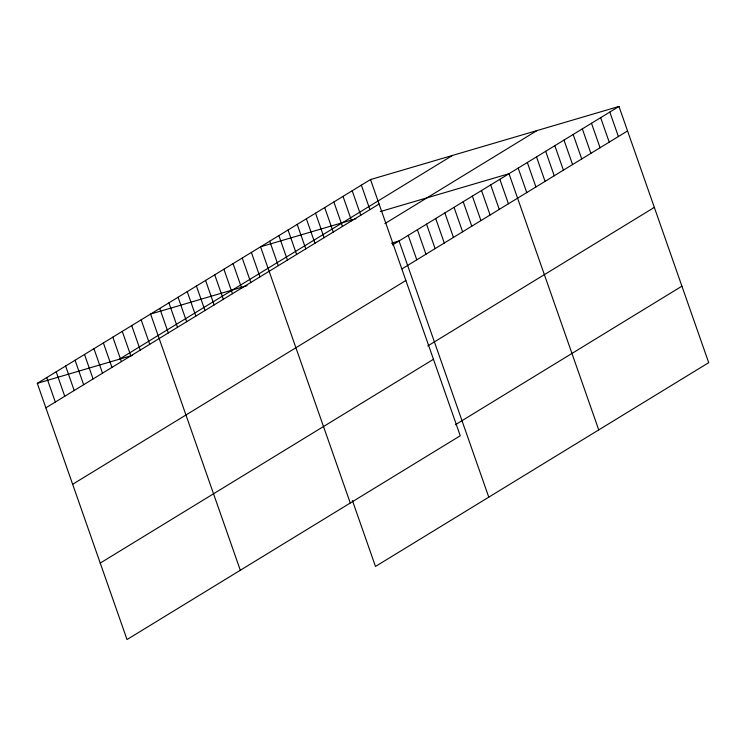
<?xml version="1.0" encoding="UTF-8"?>
<svg xmlns="http://www.w3.org/2000/svg" width="746" height="746" viewBox="0 0 746 746"><rect width="100%" height="100%" fill="white"/><g stroke="black" fill="none" stroke-linecap="round" stroke-linejoin="round"><path stroke-width="1.12" d="M370.52 179.553L460.245 435.757L127.016 639.546L37.3 383.341L370.52 179.553L618.984 106.454L708.7 362.659L375.48 566.447L352.42 500.594M119.295 359.218L452.514 155.429M45.87 407.82L379.089 204.031M384.871 223.604L536.989 130.578M392.443 244.996L618.984 106.454M401.963 268.896L627.554 130.932M72.651 484.285L405.871 280.496M427.794 345.939L654.326 207.397M100.244 563.071L433.463 359.283M455.386 424.726L681.919 286.184M355.889 218.755L260.559 246.805L350.275 503.009M380.339 211.566L509.014 173.706L598.74 429.91M247.038 285.681L150.599 314.057L240.315 570.252M391.501 243.177L399.054 240.958L488.779 497.153M37.3 383.341L132.629 355.292M609.818 112.059L618.387 136.537M600.651 117.663L609.221 142.141M591.485 123.267L600.064 147.745M582.328 128.871L590.897 153.35M573.161 134.476L581.731 158.954M563.995 140.08L572.574 164.558M554.837 145.684L563.407 170.163M545.671 151.289L554.241 175.767M536.505 156.893L545.074 181.371M527.347 162.497L535.917 186.976M518.181 168.102L526.751 192.58M499.857 179.31L508.427 203.789M490.691 184.915L499.26 209.393M481.524 190.519L490.094 214.988M472.367 196.123L480.937 220.592M463.201 201.728L471.77 226.197M454.034 207.332L462.604 231.801M444.868 212.936L453.447 237.405M435.711 218.541L444.28 243.01M426.544 224.145L435.114 248.614M417.378 229.749L425.957 254.218M408.221 235.354L416.79 259.822M361.353 185.157L369.923 209.635M352.196 190.762L360.766 215.24M343.029 196.366L351.599 220.844M333.863 201.97L342.433 226.448M324.706 207.575L333.275 232.053M315.539 213.179L324.109 237.657M306.373 218.783L314.943 243.261M297.216 224.387L305.785 248.866M288.049 229.992L296.619 254.47M278.883 235.596L287.452 260.074M269.716 241.2L278.295 265.679M251.393 252.409L259.962 276.887M242.226 258.013L250.805 282.492M233.069 263.618L241.639 288.096M223.903 269.222L232.472 293.7M214.736 274.826L223.306 299.295M205.579 280.431L214.149 304.9M196.412 286.035L204.982 310.504M187.246 291.639L195.816 316.108M178.089 297.244L186.659 321.712M168.922 302.848L177.492 327.317M159.756 308.452L168.326 332.921M141.153 319.829L149.722 344.307M131.716 325.601L140.285 350.079M122.269 331.373L130.839 355.851M112.832 337.155L121.402 361.624M103.386 342.927L111.956 367.396M93.949 348.699L102.519 373.168M84.503 354.471L93.073 378.949M75.066 360.243L83.636 384.722M65.62 366.025L74.19 390.494M56.183 371.797L64.753 396.266M46.737 377.569L55.316 402.038"/></g></svg>
